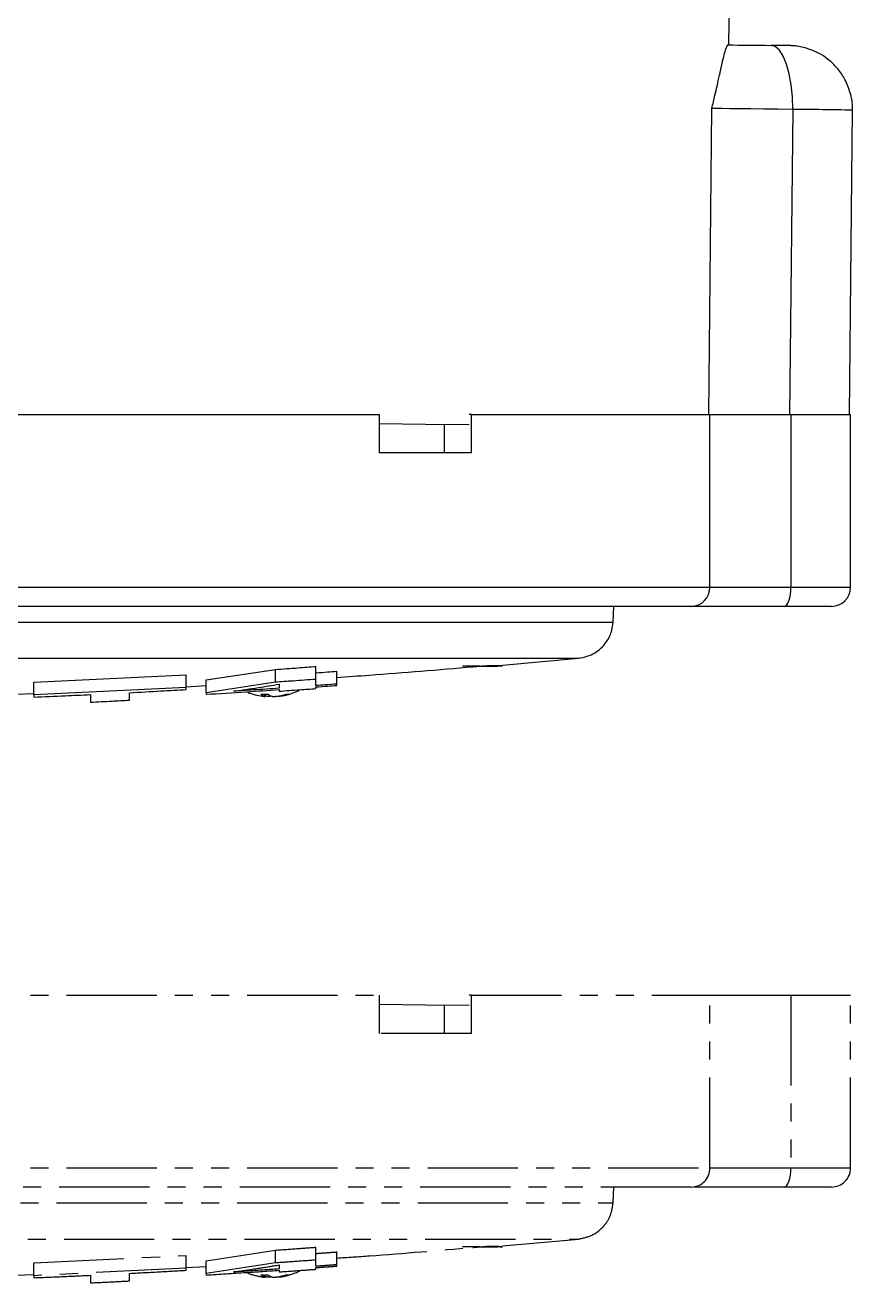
# Model space of a CAD drawing. Header units: millimetres. Extents: x 2448 to 4397, y 790 to 2168.
# Drawn here: x 3177 to 3235.2, y 891.2 to 979.8 of the extents above; entities that cross this region are included whole.
import ezdxf

# ---------------------------------------------------------------- set-up
doc = ezdxf.new("R2010")
doc.units = ezdxf.units.MM
doc.linetypes.add('PHANTOM', pattern=[12.7, 6.35, -1.27, 1.27, -1.27, 1.27, -1.27])

msp = doc.modelspace()

# ---------------------------------------------------------------- linework, layer by layer
at = {"color": 7, "linetype": 'Continuous', "lineweight": 25}
for p, q in [((3226.473, 978.36), (3226.67, 998.246)), ((3225.052, 952.349), (3225.267, 973.9)), ((3230.956, 973.828), (3230.743, 952.349)), ((3234.945, 952.349), (3235.158, 973.774)), ((3167.182, 952.349), (3201.862, 952.349)), ((3201.862, 952.349), (3201.862, 949.649)), ((3208.356, 952.349), (3208.21, 952.349)), ((3208.356, 949.649), (3208.356, 952.349)), ((3208.356, 952.349), (3225.139, 952.349)), ((3225.139, 940.199), (3225.139, 952.349)), ((3225.139, 952.349), (3230.829, 952.349)), ((3230.829, 952.349), (3230.829, 940.199)), ((3230.829, 952.349), (3235.031, 952.349)), ((3235.031, 940.199), (3235.031, 952.349)), ((3206.456, 949.649), (3206.456, 951.656)), ((3208.356, 949.649), (3201.862, 949.649)), ((3167.182, 940.199), (3225.139, 940.199)), ((3225.139, 940.199), (3230.829, 940.199)), ((3230.829, 940.199), (3235.031, 940.199)), ((3223.811, 938.849), (3166.941, 938.849)), ((3218.324, 937.736), (3218.382, 938.849)), ((3230.355, 938.849), (3223.811, 938.849)), ((3233.681, 938.849), (3230.355, 938.849)), ((3090.278, 937.736), (3218.324, 937.736)), ((3210.545, 934.71), (3215.912, 935.192)), ((3177.574, 933.512), (3188.297, 934.038)), ((3188.297, 933.135), (3188.297, 934.038)), ((3189.69, 933.664), (3194.566, 934.409)), ((3194.566, 933.506), (3194.566, 934.409)), ((3197.426, 933.71), (3197.426, 934.614)), ((3198.883, 933.379), (3198.883, 934.282)), ((3208.963, 934.641), (3207.74, 934.641)), ((3208.963, 934.641), (3210.224, 934.641)), ((3177.574, 932.609), (3177.574, 933.512)), ((3188.297, 933.135), (3177.574, 932.609)), ((3188.297, 933.187), (3189.69, 933.266)), ((3189.69, 932.762), (3189.69, 933.664)), ((3194.566, 933.506), (3189.69, 932.762)), ((3197.426, 933.269), (3197.426, 933.71)), ((3176.337, 932.658), (3177.574, 932.704)), ((3181.561, 932.638), (3181.561, 932.106)), ((3184.311, 932.241), (3184.311, 932.772)), ((3193.823, 932.522), (3193.823, 932.658)), ((3193.843, 932.512), (3193.843, 932.658)), ((3193.882, 932.522), (3193.882, 932.658)), ((3194.235, 932.555), (3194.235, 932.522)), ((3194.714, 932.527), (3194.714, 932.512)), ((3194.881, 932.555), (3194.881, 932.522))]:
    msp.add_line(p, q, dxfattribs=at)
at = {"color": 7, "linetype": 'PHANTOM', "lineweight": 25}
for p, q in [((3167.182, 911.472), (3201.862, 911.472)), ((3201.862, 911.472), (3201.862, 908.772)), ((3208.356, 911.472), (3208.21, 911.472)), ((3208.356, 908.772), (3208.356, 911.472)), ((3208.356, 911.472), (3225.139, 911.472)), ((3225.139, 899.322), (3225.139, 911.472)), ((3225.139, 911.472), (3230.829, 911.472)), ((3230.829, 911.472), (3230.829, 899.322)), ((3230.829, 911.472), (3235.031, 911.472)), ((3235.031, 899.322), (3235.031, 911.472)), ((3206.456, 908.772), (3206.456, 910.779)), ((3208.356, 908.772), (3201.862, 908.772)), ((3167.182, 899.322), (3225.139, 899.322)), ((3225.139, 899.322), (3230.829, 899.322)), ((3230.829, 899.322), (3235.031, 899.322)), ((3223.811, 897.972), (3166.941, 897.972)), ((3218.324, 896.859), (3218.382, 897.972)), ((3230.355, 897.972), (3223.811, 897.972)), ((3233.681, 897.972), (3230.355, 897.972)), ((3090.278, 896.859), (3218.324, 896.859)), ((3210.545, 893.833), (3215.912, 894.315)), ((3189.69, 892.787), (3194.566, 893.532)), ((3194.566, 892.629), (3194.566, 893.532)), ((3197.426, 892.833), (3197.426, 893.737)), ((3198.883, 892.502), (3198.883, 893.405)), ((3208.963, 893.764), (3207.74, 893.764)), ((3208.963, 893.764), (3210.224, 893.764)), ((3177.574, 892.635), (3188.297, 893.161)), ((3177.574, 891.732), (3177.574, 892.635)), ((3188.297, 892.258), (3188.297, 893.161)), ((3188.297, 892.31), (3189.69, 892.389)), ((3189.69, 891.885), (3189.69, 892.787)), ((3194.566, 892.629), (3189.69, 891.885)), ((3197.426, 892.392), (3197.426, 892.833)), ((3176.337, 891.781), (3177.574, 891.827)), ((3188.297, 892.258), (3177.574, 891.732)), ((3181.561, 891.76), (3181.561, 891.229)), ((3184.311, 891.364), (3184.311, 891.895)), ((3193.823, 891.645), (3193.823, 891.781)), ((3193.843, 891.635), (3193.843, 891.781)), ((3193.882, 891.645), (3193.882, 891.781)), ((3194.235, 891.678), (3194.235, 891.645)), ((3194.714, 891.65), (3194.714, 891.635)), ((3194.881, 891.678), (3194.881, 891.645))]:
    msp.add_line(p, q, dxfattribs=at)
at = {"color": 7, "linetype": 'Continuous', "lineweight": 25, "flags": 128}
for points in [[(3226.39, 978.368), (3226.745, 978.364), (3227.107, 978.36), (3227.477, 978.356), (3227.853, 978.352), (3228.236, 978.348), (3228.625, 978.344), (3229.019, 978.339), (3229.419, 978.335)], [(3230.956, 973.828), (3230.935, 974.706), (3230.853, 975.551), (3230.715, 976.33), (3230.525, 977.012), (3230.29, 977.573), (3230.021, 977.99), (3229.727, 978.247), (3229.419, 978.335)], [(3230.956, 973.828), (3229.899, 973.84), (3228.912, 973.851), (3228.012, 973.862), (3227.213, 973.871), (3226.528, 973.88), (3225.97, 973.888), (3225.547, 973.894), (3225.267, 973.9)], [(3201.862, 951.719), (3205.118, 951.68), (3208.207, 951.642)], [(3230.355, 938.849), (3230.447, 938.875), (3230.536, 938.952), (3230.618, 939.077), (3230.69, 939.245), (3230.749, 939.449), (3230.793, 939.683), (3230.82, 939.936), (3230.829, 940.199)], [(3194.278, 932.537), (3194.269, 932.534), (3194.235, 932.522)]]:
    msp.add_lwpolyline(points, dxfattribs=at)
at = {"color": 7, "linetype": 'PHANTOM', "lineweight": 25, "flags": 128}
for points in [[(3201.862, 910.842), (3205.118, 910.803), (3208.207, 910.765)], [(3230.355, 897.972), (3230.447, 897.998), (3230.536, 898.075), (3230.618, 898.2), (3230.69, 898.368), (3230.749, 898.572), (3230.793, 898.805), (3230.82, 899.059), (3230.829, 899.322)], [(3194.278, 891.66), (3194.269, 891.657), (3194.235, 891.645)]]:
    msp.add_lwpolyline(points, dxfattribs=at)
at = {"color": 7, "linetype": 'Continuous', "lineweight": 25}
for centre, radius, start, end in [((3228.614, 632.626), 341.211, 88.90109, 89.60662), ((3223.8, 940.188), 1.339, 270.46974, 0.46216), ((3233.681, 940.199), 1.35, 270, 0), ((3194.278, 936.981), 4.5, 248.43538, 262.15499), ((3193.803, 936.966), 4.308, 266.67916, 273.32084), ((3194.106, 933.377), 0.901, 232.24271, 251.69932), ((3194.605, 933.377), 0.901, 232.24271, 251.69932), ((3194.17, 936.366), 3.877, 277.47658, 287.3325), ((3194.376, 936.366), 3.877, 277.47658, 287.3325), ((3194.278, 936.981), 4.5, 279.04035, 296.36804), ((3195.428, 933.396), 0.738, 261.96957, 278.03043)]:
    msp.add_arc(centre, radius, start, end, dxfattribs=at)
at = {"color": 7, "linetype": 'PHANTOM', "lineweight": 25}
for centre, radius, start, end in [((3223.8, 899.311), 1.339, 270.46974, 0.46216), ((3233.681, 899.322), 1.35, 270, 0), ((3194.278, 896.104), 4.5, 248.43538, 262.15499), ((3193.803, 896.089), 4.308, 266.67916, 273.32084), ((3194.106, 892.5), 0.901, 232.24271, 251.69932), ((3194.605, 892.5), 0.901, 232.24271, 251.69932), ((3194.17, 895.489), 3.877, 277.47658, 287.3325), ((3194.376, 895.489), 3.877, 277.47658, 287.3325), ((3194.278, 896.104), 4.5, 279.04035, 296.36804), ((3195.428, 892.519), 0.738, 261.96957, 278.03043)]:
    msp.add_arc(centre, radius, start, end, dxfattribs=at)
at = {"color": 7, "linetype": 'Continuous', "lineweight": 25}
for points, knots in [([(3225.267, 973.9), (3225.343, 974.211), (3225.472, 974.742), (3225.651, 975.537), (3225.807, 976.233), (3226.015, 977.165), (3226.236, 978.114), (3226.341, 978.288), (3226.39, 978.368)], [0, 0, 0, 0, 0.146891, 0.250611, 0.38292, 0.500595, 0.76918, 1, 1, 1, 1]), ([(3230.54, 978.321), (3230.469, 978.322), (3230.286, 978.325), (3229.865, 978.33), (3229.512, 978.334), (3229.41, 978.335)], [0, 0, 0, 0, 0.3124439, 0.8006721, 1, 1, 1, 1]), ([(3235.144, 973.774), (3235.149, 973.816), (3235.195, 974.226), (3235.035, 974.974), (3234.682, 975.913), (3234.173, 976.671), (3233.595, 977.258), (3232.99, 977.688), (3232.402, 977.982), (3231.869, 978.163), (3231.423, 978.259), (3231.103, 978.299), (3230.903, 978.312), (3230.816, 978.316), (3230.771, 978.317), (3230.718, 978.319), (3230.669, 978.32), (3230.582, 978.321), (3230.54, 978.321)], [0, 0, 0, 0, 0.016428, 0.162025, 0.291862, 0.409549, 0.516689, 0.613532, 0.699535, 0.773515, 0.833738, 0.878042, 0.900876, 0.911779, 0.920539, 0.934181, 0.968748, 1, 1, 1, 1]), ([(3215.912, 935.192), (3216.255, 935.268), (3216.962, 935.425), (3217.744, 936.113), (3218.216, 936.932), (3218.29, 937.489), (3218.325, 937.759)], [0, 0, 0, 0, 0.272061, 0.561967, 0.787938, 1, 1, 1, 1]), ([(3154.301, 935.192), (3156.677, 935.192), (3161.53, 935.192), (3168.845, 935.192), (3176.192, 935.192), (3183.387, 935.192), (3190.231, 935.192), (3196.527, 935.192), (3201.947, 935.192), (3206.432, 935.192), (3209.985, 935.192), (3212.708, 935.192), (3214.582, 935.192), (3215.709, 935.192), (3215.845, 935.192), (3215.912, 935.192)], [0, 0, 0, 0, 0.073675, 0.150434, 0.229885, 0.311524, 0.394751, 0.478886, 0.563205, 0.640041, 0.715869, 0.790184, 0.862545, 0.932581, 1, 1, 1, 1]), ([(3194.566, 934.409), (3195.096, 934.446), (3196.049, 934.513), (3197.003, 934.583), (3197.426, 934.614)], [0, 0, 0, 0, 0.555963, 1, 1, 1, 1]), ([(3197.426, 934.173), (3197.696, 934.193), (3198.182, 934.229), (3198.668, 934.266), (3198.883, 934.282)], [0, 0, 0, 0, 0.557367, 1, 1, 1, 1]), ([(3198.883, 933.85), (3199.652, 933.902), (3202.863, 934.119), (3206.036, 934.391), (3208.45, 934.598)], [0, 0, 0, 0, 0.23942, 1, 1, 1, 1]), ([(3208.45, 934.598), (3208.585, 934.61), (3208.84, 934.632), (3209.135, 934.653), (3209.357, 934.668), (3209.418, 934.669), (3209.45, 934.669)], [0, 0, 0, 0, 0.275858, 0.523521, 0.75515, 1, 1, 1, 1]), ([(3209.45, 934.669), (3209.755, 934.664), (3210.381, 934.652), (3210.638, 934.648), (3210.381, 934.652), (3209.755, 934.664), (3209.45, 934.669)], [0, 0, 0, 0, 0.244218, 0.5, 0.755782, 1, 1, 1, 1]), ([(3188.297, 932.991), (3188.297, 933.017), (3188.297, 933.064), (3188.297, 933.113), (3188.297, 933.135)], [0, 0, 0, 0, 0.556552, 1, 1, 1, 1]), ([(3191.624, 932.87), (3192.208, 932.955), (3193.278, 933.113), (3194.347, 933.287), (3194.832, 933.367)], [0, 0, 0, 0, 0.5459581, 1, 1, 1, 1]), ([(3197.426, 933.71), (3196.888, 933.671), (3195.935, 933.601), (3194.982, 933.535), (3194.566, 933.506)], [0, 0, 0, 0, 0.5640339, 1, 1, 1, 1]), ([(3194.832, 933.367), (3194.832, 933.31), (3194.832, 933.209), (3194.832, 933.122), (3194.832, 933.083)], [0, 0, 0, 0, 0.565441, 1, 1, 1, 1]), ([(3198.883, 933.379), (3198.61, 933.358), (3198.124, 933.321), (3197.638, 933.285), (3197.426, 933.269)], [0, 0, 0, 0, 0.562632, 1, 1, 1, 1]), ([(3197.426, 933.177), (3197.696, 933.197), (3198.182, 933.233), (3198.668, 933.27), (3198.883, 933.286)], [0, 0, 0, 0, 0.557215, 1, 1, 1, 1]), ([(3197.426, 933.061), (3197.426, 933.082), (3197.426, 933.119), (3197.426, 933.159), (3197.426, 933.177)], [0, 0, 0, 0, 0.5579878, 1, 1, 1, 1]), ([(3198.883, 933.286), (3198.883, 933.303), (3198.883, 933.333), (3198.883, 933.365), (3198.883, 933.379)], [0, 0, 0, 0, 0.558484, 1, 1, 1, 1]), ([(3177.574, 932.465), (3178.312, 932.495), (3179.641, 932.549), (3180.97, 932.61), (3181.561, 932.638)], [0, 0, 0, 0, 0.555156, 1, 1, 1, 1]), ([(3177.574, 932.609), (3177.574, 932.581), (3177.574, 932.532), (3177.574, 932.485), (3177.574, 932.465)], [0, 0, 0, 0, 0.565204, 1, 1, 1, 1]), ([(3181.561, 932.106), (3182.069, 932.13), (3182.985, 932.173), (3183.902, 932.22), (3184.311, 932.241)], [0, 0, 0, 0, 0.55383, 1, 1, 1, 1]), ([(3184.311, 932.772), (3185.048, 932.811), (3186.377, 932.88), (3187.705, 932.957), (3188.297, 932.991)], [0, 0, 0, 0, 0.554411, 1, 1, 1, 1]), ([(3189.69, 932.657), (3190.633, 932.715), (3192.347, 932.821), (3194.061, 932.938), (3194.832, 932.991)], [0, 0, 0, 0, 0.5498379, 1, 1, 1, 1]), ([(3189.69, 932.762), (3189.69, 932.741), (3189.69, 932.705), (3189.69, 932.671), (3189.69, 932.657)], [0, 0, 0, 0, 0.562654, 1, 1, 1, 1]), ([(3194.832, 933.083), (3194.227, 933.042), (3193.158, 932.969), (3192.088, 932.9), (3191.624, 932.87)], [0, 0, 0, 0, 0.565906, 1, 1, 1, 1]), ([(3193.676, 932.522), (3193.703, 932.519), (3193.756, 932.512), (3193.813, 932.508), (3193.844, 932.509), (3193.846, 932.514), (3193.829, 932.519), (3193.823, 932.522)], [0, 0, 0, 0, 0.2134954, 0.4270669, 0.6389569, 0.8501134, 1, 1, 1, 1]), ([(3194.235, 932.522), (3194.221, 932.519), (3194.193, 932.512), (3194.119, 932.508), (3194.034, 932.509), (3193.951, 932.514), (3193.902, 932.519), (3193.882, 932.522)], [0, 0, 0, 0, 0.2134954, 0.4270669, 0.6389569, 0.8501134, 1, 1, 1, 1]), ([(3194.322, 932.522), (3194.336, 932.519), (3194.364, 932.512), (3194.438, 932.508), (3194.523, 932.509), (3194.606, 932.514), (3194.654, 932.519), (3194.674, 932.522)], [0, 0, 0, 0, 0.2134954, 0.4270669, 0.6389569, 0.8501134, 1, 1, 1, 1]), ([(3194.881, 932.522), (3194.854, 932.519), (3194.8, 932.512), (3194.745, 932.508), (3194.715, 932.508), (3194.717, 932.511), (3194.717, 932.512)], [0, 0, 0, 0, 0.284689, 0.569479, 0.852027, 1, 1, 1, 1]), ([(3194.832, 932.876), (3195.312, 932.909), (3196.176, 932.97), (3197.041, 933.033), (3197.426, 933.061)], [0, 0, 0, 0, 0.554564, 1, 1, 1, 1]), ([(3194.832, 932.991), (3194.832, 932.968), (3194.832, 932.928), (3194.832, 932.892), (3194.832, 932.876)], [0, 0, 0, 0, 0.562267, 1, 1, 1, 1])]:
    msp.add_open_spline(points, degree=3, knots=knots, dxfattribs=at)
at = {"color": 7, "linetype": 'PHANTOM', "lineweight": 25}
for points, knots in [([(3215.912, 894.315), (3216.255, 894.391), (3216.962, 894.548), (3217.744, 895.236), (3218.216, 896.055), (3218.29, 896.612), (3218.325, 896.882)], [0, 0, 0, 0, 0.272061, 0.561967, 0.787938, 1, 1, 1, 1]), ([(3154.301, 894.315), (3156.677, 894.315), (3161.53, 894.315), (3168.845, 894.315), (3176.192, 894.315), (3183.387, 894.315), (3190.231, 894.315), (3196.527, 894.315), (3201.947, 894.315), (3206.432, 894.315), (3209.985, 894.315), (3212.708, 894.315), (3214.582, 894.315), (3215.709, 894.315), (3215.845, 894.315), (3215.912, 894.315)], [0, 0, 0, 0, 0.073675, 0.150434, 0.229885, 0.311524, 0.394751, 0.478886, 0.563205, 0.640041, 0.715869, 0.790184, 0.862545, 0.932581, 1, 1, 1, 1]), ([(3194.566, 893.532), (3195.096, 893.569), (3196.049, 893.636), (3197.003, 893.706), (3197.426, 893.737)], [0, 0, 0, 0, 0.555963, 1, 1, 1, 1]), ([(3197.426, 893.296), (3197.696, 893.316), (3198.182, 893.352), (3198.668, 893.389), (3198.883, 893.405)], [0, 0, 0, 0, 0.557367, 1, 1, 1, 1]), ([(3198.883, 892.973), (3199.652, 893.025), (3202.863, 893.242), (3206.036, 893.514), (3208.45, 893.721)], [0, 0, 0, 0, 0.23942, 1, 1, 1, 1]), ([(3208.45, 893.721), (3208.585, 893.733), (3208.84, 893.755), (3209.135, 893.776), (3209.357, 893.791), (3209.418, 893.792), (3209.45, 893.792)], [0, 0, 0, 0, 0.275858, 0.523521, 0.75515, 1, 1, 1, 1]), ([(3209.45, 893.792), (3209.755, 893.787), (3210.381, 893.775), (3210.638, 893.771), (3210.381, 893.775), (3209.755, 893.787), (3209.45, 893.792)], [0, 0, 0, 0, 0.244218, 0.5, 0.755782, 1, 1, 1, 1]), ([(3191.624, 891.993), (3192.208, 892.078), (3193.278, 892.236), (3194.347, 892.41), (3194.832, 892.49)], [0, 0, 0, 0, 0.5459581, 1, 1, 1, 1]), ([(3197.426, 892.833), (3196.888, 892.794), (3195.935, 892.724), (3194.982, 892.658), (3194.566, 892.629)], [0, 0, 0, 0, 0.5640339, 1, 1, 1, 1]), ([(3194.832, 892.49), (3194.832, 892.433), (3194.832, 892.332), (3194.832, 892.245), (3194.832, 892.206)], [0, 0, 0, 0, 0.565441, 1, 1, 1, 1]), ([(3198.883, 892.502), (3198.61, 892.481), (3198.124, 892.444), (3197.638, 892.408), (3197.426, 892.392)], [0, 0, 0, 0, 0.562632, 1, 1, 1, 1]), ([(3197.426, 892.3), (3197.696, 892.32), (3198.182, 892.356), (3198.668, 892.393), (3198.883, 892.409)], [0, 0, 0, 0, 0.557215, 1, 1, 1, 1]), ([(3198.883, 892.409), (3198.883, 892.426), (3198.883, 892.456), (3198.883, 892.488), (3198.883, 892.502)], [0, 0, 0, 0, 0.558484, 1, 1, 1, 1]), ([(3177.574, 891.588), (3178.312, 891.618), (3179.641, 891.672), (3180.97, 891.733), (3181.561, 891.76)], [0, 0, 0, 0, 0.555156, 1, 1, 1, 1]), ([(3177.574, 891.732), (3177.574, 891.704), (3177.574, 891.655), (3177.574, 891.608), (3177.574, 891.588)], [0, 0, 0, 0, 0.565204, 1, 1, 1, 1]), ([(3184.311, 891.895), (3185.048, 891.934), (3186.377, 892.003), (3187.705, 892.08), (3188.297, 892.114)], [0, 0, 0, 0, 0.554411, 1, 1, 1, 1]), ([(3188.297, 892.114), (3188.297, 892.14), (3188.297, 892.187), (3188.297, 892.236), (3188.297, 892.258)], [0, 0, 0, 0, 0.556552, 1, 1, 1, 1]), ([(3189.69, 891.78), (3190.633, 891.838), (3192.347, 891.944), (3194.061, 892.061), (3194.832, 892.114)], [0, 0, 0, 0, 0.5498379, 1, 1, 1, 1]), ([(3189.69, 891.885), (3189.69, 891.864), (3189.69, 891.828), (3189.69, 891.794), (3189.69, 891.78)], [0, 0, 0, 0, 0.562654, 1, 1, 1, 1]), ([(3194.832, 892.206), (3194.227, 892.165), (3193.158, 892.091), (3192.088, 892.023), (3191.624, 891.993)], [0, 0, 0, 0, 0.565906, 1, 1, 1, 1]), ([(3193.676, 891.645), (3193.703, 891.642), (3193.756, 891.635), (3193.813, 891.631), (3193.844, 891.632), (3193.846, 891.637), (3193.829, 891.642), (3193.823, 891.645)], [0, 0, 0, 0, 0.2134954, 0.4270669, 0.6389569, 0.8501134, 1, 1, 1, 1]), ([(3194.235, 891.645), (3194.221, 891.642), (3194.193, 891.635), (3194.119, 891.631), (3194.034, 891.632), (3193.951, 891.637), (3193.902, 891.642), (3193.882, 891.645)], [0, 0, 0, 0, 0.2134954, 0.4270669, 0.6389569, 0.8501134, 1, 1, 1, 1]), ([(3194.322, 891.645), (3194.336, 891.642), (3194.364, 891.635), (3194.438, 891.631), (3194.523, 891.632), (3194.606, 891.637), (3194.654, 891.642), (3194.674, 891.645)], [0, 0, 0, 0, 0.2134954, 0.4270669, 0.6389569, 0.8501134, 1, 1, 1, 1]), ([(3194.881, 891.645), (3194.854, 891.642), (3194.8, 891.635), (3194.745, 891.631), (3194.715, 891.631), (3194.717, 891.634), (3194.717, 891.635)], [0, 0, 0, 0, 0.284689, 0.569479, 0.852027, 1, 1, 1, 1]), ([(3194.832, 891.999), (3195.312, 892.032), (3196.176, 892.093), (3197.041, 892.156), (3197.426, 892.184)], [0, 0, 0, 0, 0.554564, 1, 1, 1, 1]), ([(3194.832, 892.114), (3194.832, 892.091), (3194.832, 892.051), (3194.832, 892.015), (3194.832, 891.999)], [0, 0, 0, 0, 0.562267, 1, 1, 1, 1]), ([(3197.426, 892.184), (3197.426, 892.205), (3197.426, 892.242), (3197.426, 892.282), (3197.426, 892.3)], [0, 0, 0, 0, 0.5579878, 1, 1, 1, 1]), ([(3181.561, 891.229), (3182.069, 891.253), (3182.985, 891.296), (3183.902, 891.343), (3184.311, 891.364)], [0, 0, 0, 0, 0.55383, 1, 1, 1, 1])]:
    msp.add_open_spline(points, degree=3, knots=knots, dxfattribs=at)

doc.saveas('drawing.dxf')
